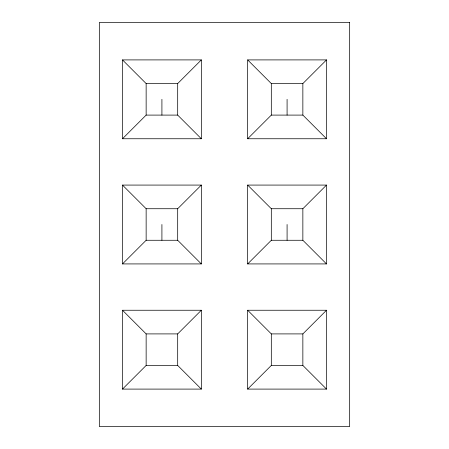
<?xml version="1.0" encoding="UTF-8"?>
<svg xmlns="http://www.w3.org/2000/svg" width="449" height="449" viewBox="0 0 449 449"><rect width="100%" height="100%" fill="white"/><g stroke="black" fill="none" stroke-linecap="round" stroke-linejoin="round"><path stroke-width="0.67" d="M122.487 138.752L146.144 115.096L146.144 83.559L122.487 59.902L122.487 138.752L201.337 138.752L201.337 59.902L122.487 59.902M146.144 83.559L177.686 83.559L201.337 59.902M122.487 263.922L146.144 240.271L146.144 208.729L122.487 185.078L122.487 263.922L201.337 263.922L201.337 185.078L122.487 185.078M201.337 263.922L177.686 240.271L177.686 208.729L201.337 185.078M247.663 138.752L271.314 115.096L271.314 83.559L247.663 59.902L247.663 138.752L326.513 138.752L326.513 59.902L247.663 59.902M271.314 83.559L302.856 83.559L326.513 59.902M122.487 389.098L146.144 365.441L146.144 333.904L122.487 310.248L201.337 310.248L201.337 389.098L122.487 389.098L122.487 310.248M201.337 389.098L177.686 365.441L177.686 333.904L201.337 310.248M247.663 263.922L271.314 240.271L271.314 208.729L247.663 185.078L326.513 185.078L326.513 263.922L247.663 263.922L247.663 185.078M326.513 263.922L302.856 240.271L302.856 208.729L326.513 185.078M247.663 389.098L271.314 365.441L271.314 333.904L247.663 310.248L326.513 310.248L326.513 389.098L247.663 389.098L247.663 310.248M271.314 333.904L302.856 333.904L326.513 310.248M146.144 115.096L177.686 115.096L201.337 138.752M271.314 115.096L302.856 115.096L326.513 138.752M146.144 208.729L177.686 208.729M271.314 208.729L302.856 208.729M146.144 240.271L177.686 240.271M271.314 240.271L302.856 240.271M146.144 333.904L177.686 333.904M146.144 365.441L177.686 365.441M271.314 365.441L302.856 365.441L326.513 389.098M302.856 83.559L302.856 115.096M302.856 333.904L302.856 365.441M287.085 99.33L287.085 115.096M287.085 224.5L287.085 240.271M177.686 83.559L177.686 115.096M161.915 99.33L161.915 115.096M161.915 224.5L161.915 240.271M349.67 22.45L99.33 22.45L99.33 426.55L349.67 426.55L349.67 22.45"/></g></svg>
